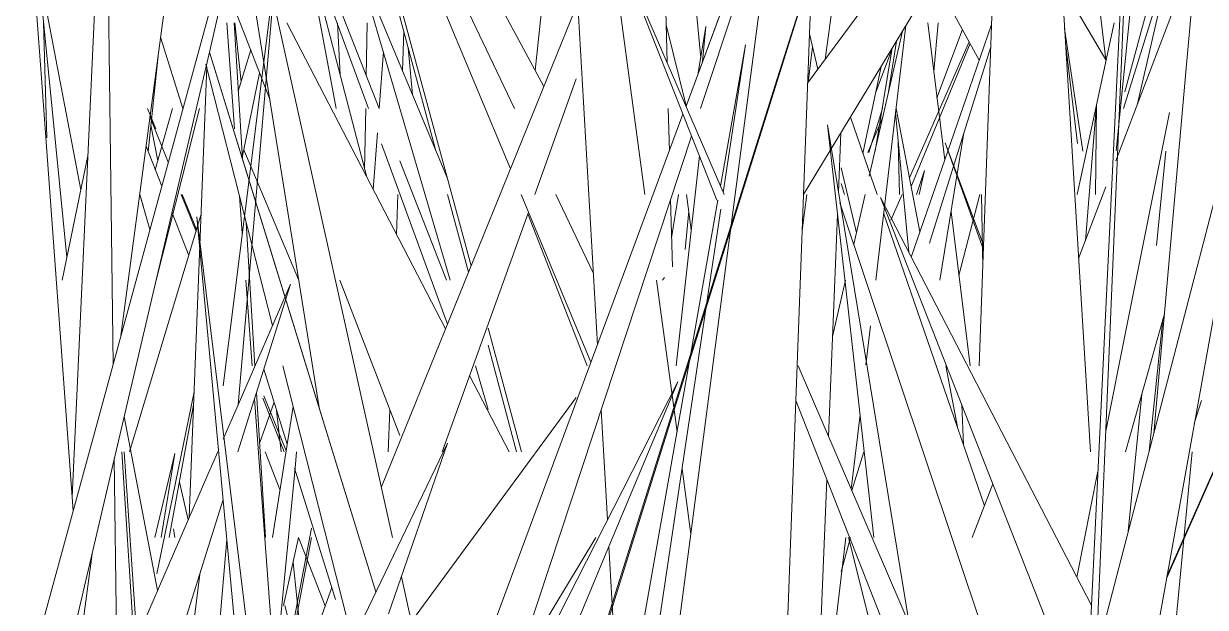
# Model space of a CAD drawing. Header units: millimetres. Extents: x -10020 to 20888, y -4665 to 12339.
# Drawn here: x 1856.19 to 1894.21, y 3072.55 to 3091.32 of the extents above; entities that cross this region are included whole.
import ezdxf

# ---------------------------------------------------------------- set-up
doc = ezdxf.new("R2010")
doc.units = ezdxf.units.MM
doc.layers.add('G-IMPT', color=8, linetype='Continuous', lineweight=9)

# ---------------------------------------------------------------- blocks, each defined once
blk = doc.blocks.new('Grass Array - 25_dwg-V17-West')
at = {"layer": 'G-IMPT'}
for p, q in [((1863.34, 3111.645), (1859.316, 3081.284)), ((1889.758, 3048.921), (1892.387, 3110.659)), ((1874.196, 3048.485), (1882.158, 3109.353)), ((1876.176, 3085.829), (1873.028, 3109.144)), ((1881.28, 3085.829), (1892.88, 3104.98)), ((1871.983, 3088.588), (1864.631, 3103.944)), ((1867.624, 3088.592), (1862.577, 3101.433)), ((1870.581, 3083.534), (1865.797, 3101.151)), ((1850.231, 3048), (1864.287, 3099.498)), ((1862.16, 3090.405), (1864.287, 3099.498)), ((1857.747, 3076.107), (1858.824, 3099.374)), ((1858.938, 3090.385), (1858.824, 3099.374)), ((1891.835, 3099.29), (1889.344, 3048)), ((1893.593, 3089.888), (1894.414, 3099.098)), ((1856.761, 3089.569), (1856.087, 3098.763)), ((1889.204, 3098.911), (1890.505, 3077.552)), ((1873.542, 3098.309), (1872.645, 3089.81)), ((1881.743, 3098.292), (1879.855, 3048)), ((1867.425, 3048), (1883.122, 3098.076)), ((1873.652, 3098.284), (1874.645, 3080.992)), ((1880.369, 3089.343), (1883.122, 3098.076)), ((1868.839, 3096.865), (1872.923, 3089.295)), ((1877.496, 3088.667), (1880.517, 3096.802)), ((1881.973, 3090.17), (1882.84, 3096.606)), ((1886.929, 3080.311), (1887.498, 3096.095)), ((1877.442, 3095.994), (1877.968, 3090.208)), ((1880.408, 3095.973), (1877.967, 3088.588)), ((1885.656, 3095.172), (1881.41, 3089.405)), ((1890.441, 3094.771), (1891.007, 3090.16)), ((1870.581, 3083.534), (1867.68, 3094.216)), ((1865.691, 3078.978), (1863.266, 3094.106)), ((1866.241, 3088.588), (1865.205, 3094.106)), ((1867.223, 3086.384), (1865.218, 3094.106)), ((1868.809, 3093.93), (1871.847, 3086.648)), ((1878.49, 3085.639), (1875.226, 3093.924)), ((1878.721, 3085.829), (1875.226, 3093.924)), ((1876.789, 3093.826), (1876.886, 3090.079)), ((1891.337, 3087.227), (1892.032, 3094.106)), ((1869.819, 3086.343), (1866.899, 3093.354)), ((1869.91, 3083.07), (1866.899, 3093.354)), ((1890.664, 3070.901), (1896.573, 3093.632)), ((1893.847, 3093.52), (1891.324, 3086.904)), ((1858.027, 3085.974), (1856.636, 3093.257)), ((1857.58, 3083.811), (1856.636, 3093.257)), ((1863.09, 3079.061), (1864.306, 3093.245)), ((1863.311, 3085.291), (1864.306, 3093.245)), ((1892.717, 3093.232), (1891.616, 3089.123)), ((1864.101, 3088.896), (1862.672, 3092.593)), ((1867.982, 3092.698), (1869.45, 3087.228)), ((1886.929, 3090.144), (1885.489, 3092.777)), ((1891.57, 3088.588), (1892.874, 3092.77)), ((1892.009, 3088.701), (1892.918, 3092.643)), ((1892.956, 3073.478), (1901.447, 3092.752)), ((1864.156, 3092.35), (1868.058, 3074.793)), ((1889.591, 3092.553), (1891.007, 3090.155)), ((1867.28, 3088.588), (1866.093, 3091.831)), ((1867.694, 3076.43), (1873.967, 3091.864)), ((1877.496, 3088.667), (1878.561, 3091.536)), ((1856.927, 3087.649), (1856.819, 3091.347)), ((1862.971, 3087.934), (1862.718, 3091.347)), ((1863.223, 3086.97), (1862.956, 3091.347)), ((1863.183, 3089.45), (1862.978, 3091.347)), ((1863.183, 3089.45), (1862.978, 3091.347)), ((1864.649, 3091.347), (1869.755, 3081.502)), ((1866.281, 3091.347), (1866.369, 3089.674)), ((1867.21, 3089.644), (1867.24, 3091.347)), ((1877.5, 3088.678), (1876.855, 3091.279)), ((1877.891, 3089.733), (1878.133, 3091.224)), ((1878.03, 3090.105), (1878.133, 3091.224)), ((1883.394, 3086.416), (1884.463, 3091.083)), ((1883.606, 3083.07), (1884.569, 3091.258)), ((1885.819, 3086.929), (1885.272, 3091.347)), ((1885.467, 3089.776), (1885.61, 3091.347)), ((1886.387, 3091.135), (1885.571, 3088.937)), ((1887.325, 3091.292), (1886.616, 3089.236)), ((1890.261, 3087.216), (1889.676, 3091.162)), ((1890.357, 3087.109), (1891.274, 3091.347)), ((1861.302, 3088.588), (1860.588, 3090.882)), ((1861.302, 3088.588), (1860.588, 3090.882)), ((1868.42, 3091.065), (1868.374, 3089.812)), ((1881.738, 3089.851), (1881.469, 3090.991)), ((1884.001, 3089.068), (1884.268, 3090.761)), ((1886.604, 3090.738), (1884.687, 3086.366)), ((1890.09, 3087.464), (1889.705, 3090.693)), ((1862.16, 3090.405), (1852.699, 3049.962)), ((1858.938, 3090.385), (1859.065, 3080.365)), ((1860.193, 3087.208), (1860.521, 3090.376)), ((1862.162, 3090.405), (1863.512, 3086.033)), ((1867.521, 3073.053), (1862.162, 3090.405)), ((1863.091, 3089.144), (1863.492, 3090.473)), ((1867.623, 3088.588), (1867.759, 3090.415)), ((1868.697, 3089.035), (1868.56, 3090.543)), ((1878.605, 3086.099), (1879.408, 3090.643)), ((1878.696, 3085.886), (1879.408, 3090.643)), ((1881.424, 3089.425), (1881.568, 3090.572)), ((1884.133, 3090.538), (1883.578, 3087.221)), ((1883.6, 3089.113), (1884.138, 3090.547)), ((1886.637, 3090.678), (1884.742, 3086.08)), ((1887.298, 3090.538), (1885.326, 3084.256)), ((1861.514, 3075.447), (1862.074, 3089.933)), ((1862.052, 3090.02), (1864.193, 3081.609)), ((1883.19, 3087.143), (1883.773, 3089.944)), ((1856.761, 3089.569), (1857.78, 3075.657)), ((1863.22, 3087.014), (1863.779, 3089.729)), ((1873.967, 3089.549), (1872.629, 3085.829)), ((1893.593, 3089.888), (1892.546, 3078.14)), ((1880.369, 3089.343), (1867.534, 3048.62)), ((1884.745, 3083.815), (1886.616, 3089.236)), ((1860.437, 3087.941), (1860.175, 3088.588)), ((1860.974, 3088.588), (1860.422, 3086.621)), ((1861.274, 3086.332), (1861.848, 3088.588)), ((1866.196, 3058.239), (1877.399, 3088.408)), ((1866.196, 3058.239), (1877.399, 3088.408)), ((1867.157, 3086.637), (1867.192, 3088.588)), ((1876.925, 3088.588), (1876.961, 3087.226)), ((1883.377, 3087.181), (1883.822, 3088.588)), ((1884.238, 3088.449), (1884.662, 3083.974)), ((1884.662, 3083.974), (1884.238, 3088.449)), ((1884.258, 3088.588), (1885.023, 3084.621)), ((1890.345, 3084.335), (1890.698, 3088.727)), ((1890.671, 3085.829), (1890.698, 3088.727)), ((1891.662, 3081.494), (1893.056, 3088.465)), ((1860.838, 3086.862), (1860.25, 3088.331)), ((1860.503, 3086.909), (1860.281, 3088.06)), ((1883.238, 3080.807), (1882.049, 3088.063)), ((1883.541, 3074.793), (1882.049, 3088.063)), ((1883.441, 3086.416), (1882.786, 3088.315)), ((1883.349, 3087.181), (1883.828, 3088.312)), ((1867.43, 3085.985), (1867.566, 3087.808)), ((1877.676, 3087.706), (1871.127, 3067.89)), ((1882.403, 3085.903), (1882.481, 3087.811)), ((1885.664, 3083.07), (1886.44, 3087.804)), ((1860.124, 3087.384), (1860.628, 3086.092)), ((1869.818, 3081.657), (1867.695, 3087.454)), ((1884.324, 3087.549), (1884.369, 3085.829)), ((1887.069, 3084.195), (1885.838, 3087.485)), ((1887.064, 3084.05), (1885.838, 3087.485)), ((1857.426, 3083.07), (1858.255, 3087.072)), ((1863.272, 3087.263), (1865.031, 3083.096)), ((1869.794, 3083.07), (1868.286, 3086.907)), ((1877.18, 3080.311), (1877.928, 3087.067)), ((1890.357, 3087.109), (1890.081, 3085.829)), ((1892.634, 3084.185), (1892.934, 3087.219)), ((1882.977, 3084.596), (1882.486, 3086.679)), ((1884.908, 3085.829), (1885.164, 3086.599)), ((1885.002, 3085.829), (1885.164, 3086.599)), ((1861.274, 3086.332), (1860.444, 3083.07)), ((1882.486, 3086.184), (1882.599, 3085.829)), ((1883.441, 3086.416), (1883.643, 3085.829)), ((1859.926, 3085.829), (1860.031, 3085.464)), ((1860.25, 3084.705), (1859.926, 3085.829)), ((1861.731, 3084.635), (1861.252, 3085.829)), ((1861.291, 3085.829), (1861.749, 3084.696)), ((1863.131, 3085.782), (1863.22, 3084.57)), ((1867.521, 3073.053), (1863.512, 3086.033)), ((1868.225, 3085.829), (1868.178, 3084.543)), ((1869.825, 3085.829), (1870.497, 3083.326)), ((1872.189, 3085.829), (1874.439, 3080.436)), ((1874.513, 3083.303), (1873.303, 3085.829)), ((1877.033, 3084.433), (1877.259, 3085.829)), ((1877.665, 3084.689), (1877.513, 3085.829)), ((1881.388, 3085.829), (1881.232, 3084.665)), ((1882.893, 3084.232), (1883.259, 3085.829)), ((1884.451, 3085.829), (1884.086, 3084.996)), ((1886.279, 3083.222), (1886.948, 3085.829)), ((1886.998, 3085.829), (1887.044, 3083.482)), ((1891.007, 3086.072), (1890.127, 3083.764)), ((1871.867, 3048), (1878.523, 3085.639)), ((1877.001, 3085.665), (1877.058, 3083.496)), ((1882.449, 3085.558), (1888.637, 3067.078)), ((1887.177, 3079.112), (1883.757, 3085.724)), ((1889.127, 3072.034), (1883.757, 3085.724)), ((1861.89, 3085.161), (1859.595, 3077.552)), ((1860.962, 3085.236), (1861.498, 3083.862)), ((1862.589, 3078.303), (1861.757, 3085.105)), ((1864.509, 3055.48), (1861.757, 3085.105)), ((1862.608, 3079.674), (1863.311, 3085.291)), ((1872.426, 3085.262), (1869.653, 3077.552)), ((1872.406, 3085.207), (1874.317, 3080.311)), ((1877.472, 3084.059), (1877.585, 3085.285)), ((1878.266, 3083.01), (1878.617, 3085.352)), ((1882.082, 3078.044), (1882.373, 3085.178)), ((1883.857, 3085.209), (1887.096, 3075.816)), ((1886.639, 3080.311), (1886.025, 3085.272)), ((1895.079, 3085.308), (1890.22, 3058.239)), ((1863.629, 3080.311), (1863.348, 3084.929)), ((1897.935, 3084.798), (1892.969, 3073.552)), ((1876.805, 3083.153), (1876.744, 3083.07)), ((1863.082, 3077.552), (1864.77, 3082.943)), ((1863.09, 3079.061), (1864.77, 3082.943)), ((1863.332, 3083.07), (1863.536, 3080.311)), ((1868.286, 3078.075), (1866.355, 3083.07)), ((1878.266, 3083.01), (1873.029, 3048)), ((1877.207, 3078.195), (1876.549, 3083.07)), ((1882.627, 3083.07), (1882.214, 3081.264)), ((1892.889, 3081.984), (1891.639, 3077.552)), ((1883.285, 3080.344), (1883.433, 3081.598)), ((1892.397, 3077.567), (1892.839, 3081.807)), ((1872.206, 3077.552), (1871.127, 3081.527)), ((1872.206, 3077.552), (1871.127, 3081.527)), ((1891.662, 3081.494), (1891.007, 3078.22)), ((1871.127, 3080.98), (1872.047, 3077.552)), ((1883.238, 3080.807), (1884.677, 3072.034)), ((1864.662, 3077.798), (1863.913, 3080.205)), ((1864.662, 3077.798), (1863.913, 3080.205)), ((1864.523, 3080.311), (1866.63, 3072.034)), ((1871.127, 3078.915), (1870.718, 3080.311)), ((1887.708, 3065.012), (1881.103, 3080.311)), ((1885.853, 3080.311), (1886.242, 3078.292)), ((1862.834, 3051.554), (1877.228, 3079.806)), ((1870.534, 3080.001), (1871.804, 3077.552)), ((1874.825, 3074.049), (1877.228, 3079.806)), ((1860.468, 3073.632), (1861.67, 3079.475)), ((1863.966, 3074.793), (1863.681, 3079.464)), ((1863.909, 3079.356), (1864.628, 3077.578)), ((1873.967, 3079.299), (1868.659, 3072.091)), ((1891.727, 3074.988), (1892.163, 3079.41)), ((1860.869, 3074.793), (1861.654, 3079.061)), ((1863.09, 3079.061), (1862.608, 3077.958)), ((1863.615, 3079.252), (1864.354, 3069.275)), ((1863.78, 3077.846), (1864.242, 3079.147)), ((1864.57, 3077.552), (1863.879, 3079.276)), ((1864.188, 3074.793), (1864.854, 3079.01)), ((1881.027, 3079.203), (1888.166, 3061.082)), ((1886.424, 3077.765), (1886.368, 3079.068)), ((1887.177, 3079.112), (1890.539, 3072.612)), ((1893.847, 3078.461), (1894.086, 3079.2)), ((1859.419, 3078.689), (1860.49, 3073.088)), ((1864.468, 3077.552), (1864.325, 3078.882)), ((1864.468, 3077.552), (1864.325, 3078.882)), ((1867.968, 3078.899), (1867.918, 3077.552)), ((1874.766, 3078.9), (1874.968, 3075.371)), ((1882.815, 3076.346), (1883.097, 3078.744)), ((1862.589, 3078.303), (1865.275, 3056.346)), ((1864.373, 3066.516), (1869.822, 3077.83)), ((1867.929, 3072.34), (1869.822, 3077.83)), ((1859.768, 3071.078), (1859.34, 3077.552)), ((1859.419, 3077.552), (1860.693, 3058.874)), ((1860.406, 3074.793), (1861.051, 3077.499)), ((1860.61, 3074.793), (1861.051, 3077.499)), ((1862.43, 3077.552), (1862.11, 3076.819)), ((1863.957, 3077.552), (1864.431, 3076.336)), ((1864.916, 3077.03), (1864.967, 3077.552)), ((1883.222, 3077.552), (1882.831, 3076.308)), ((1892.466, 3063.757), (1893.782, 3077.552)), ((1859.103, 3077.339), (1859.206, 3069.275)), ((1864.916, 3077.03), (1864.272, 3070.376)), ((1866.219, 3072.8), (1864.901, 3077.03)), ((1866.219, 3072.8), (1864.901, 3077.03)), ((1877.652, 3074.901), (1877.368, 3077.003)), ((1862.11, 3076.819), (1858.833, 3069.275)), ((1880.955, 3050.434), (1882.026, 3076.666)), ((1890.749, 3076.933), (1890.067, 3073.524)), ((1861.48, 3075.368), (1861.196, 3076.574)), ((1887.366, 3076.524), (1886.706, 3074.793)), ((1860.074, 3067.943), (1862.601, 3076.015)), ((1861.01, 3075.077), (1861.052, 3074.793)), ((1862.721, 3074.731), (1861.55, 3060.998)), ((1864.348, 3069.357), (1865.448, 3075.094)), ((1865.45, 3074.793), (1864.406, 3069.275)), ((1864.551, 3072.612), (1865.03, 3074.793)), ((1865.033, 3074.793), (1865.887, 3072.602)), ((1871.982, 3070.476), (1874.596, 3074.793)), ((1881.659, 3066.516), (1882.633, 3074.793)), ((1882.486, 3073.687), (1882.787, 3074.793)), ((1884.105, 3069.275), (1882.729, 3074.793)), ((1875.018, 3074.511), (1875.395, 3067.948)), ((1858.387, 3074.275), (1858.09, 3072.034)), ((1874.825, 3074.049), (1863.953, 3048)), ((1865.21, 3070.69), (1864.853, 3073.987)), ((1860.45, 3062.432), (1861.85, 3073.613)), ((1868.339, 3073.529), (1869.663, 3067.574)), ((1865.448, 3071.363), (1866.096, 3073.192)), ((1864.594, 3072.612), (1865.188, 3070.264))]:
    blk.add_line(p, q, dxfattribs=at)
blk = doc.blocks.new('Grass Array - Grass Array-439229-West')
blk.add_blockref('Grass Array - 25_dwg-V17-West', (0, 0))

msp = doc.modelspace()

# ---------------------------------------------------------------- block references
msp.add_blockref('Grass Array - Grass Array-439229-West', (0, 0))

doc.saveas('drawing.dxf')
